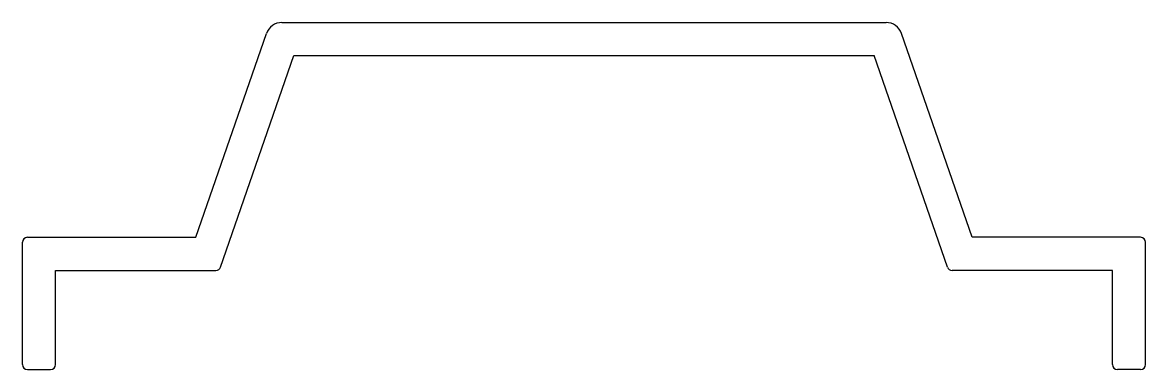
# Model space of a CAD drawing. Extents: x 2527.5 to 2595.5, y 2140 to 2161.
import ezdxf

# ---------------------------------------------------------------- set-up
doc = ezdxf.new("R2010")
doc.units = 0
doc.layers.add('HT-MAUER', color=6, linetype='CONTINUOUS')

msp = doc.modelspace()

# ---------------------------------------------------------------- linework, layer by layer
at = {"layer": 'HT-MAUER', "color": 0}
for p, q in [((2543.168, 2161.041), (2579.744, 2161.041)), ((2537.956, 2148.041), (2542.223, 2160.368)), ((2584.956, 2148.041), (2580.689, 2160.368)), ((2539.45, 2146.243), (2543.88, 2159.041)), ((2543.88, 2159.041), (2579.032, 2159.041)), ((2583.462, 2146.243), (2579.032, 2159.041)), ((2527.456, 2140.341), (2527.456, 2147.741)), ((2527.756, 2148.041), (2537.956, 2148.041)), ((2595.156, 2148.041), (2584.956, 2148.041)), ((2595.456, 2140.341), (2595.456, 2147.741)), ((2529.456, 2140.341), (2529.456, 2146.041)), ((2529.456, 2146.041), (2539.167, 2146.041)), ((2593.456, 2146.041), (2583.746, 2146.041)), ((2593.456, 2140.341), (2593.456, 2146.041)), ((2527.756, 2140.041), (2529.156, 2140.041)), ((2595.156, 2140.041), (2593.756, 2140.041))]:
    msp.add_line(p, q, dxfattribs=at)
for centre, radius, start, end in [((2543.168, 2160.041), 1, 90, 160.90651), ((2579.744, 2160.041), 1, 19.09349, 90), ((2527.756, 2147.741), 0.3, 90, 180), ((2595.156, 2147.741), 0.3, 0, 90), ((2539.167, 2146.341), 0.3, 270, 340.90651), ((2583.746, 2146.341), 0.3, 199.09349, 270), ((2527.756, 2140.341), 0.3, 180, 270), ((2529.156, 2140.341), 0.3, 270, 0), ((2593.756, 2140.341), 0.3, 180, 270), ((2595.156, 2140.341), 0.3, 270, 0)]:
    msp.add_arc(centre, radius, start, end, dxfattribs=at)

doc.saveas('drawing.dxf')
